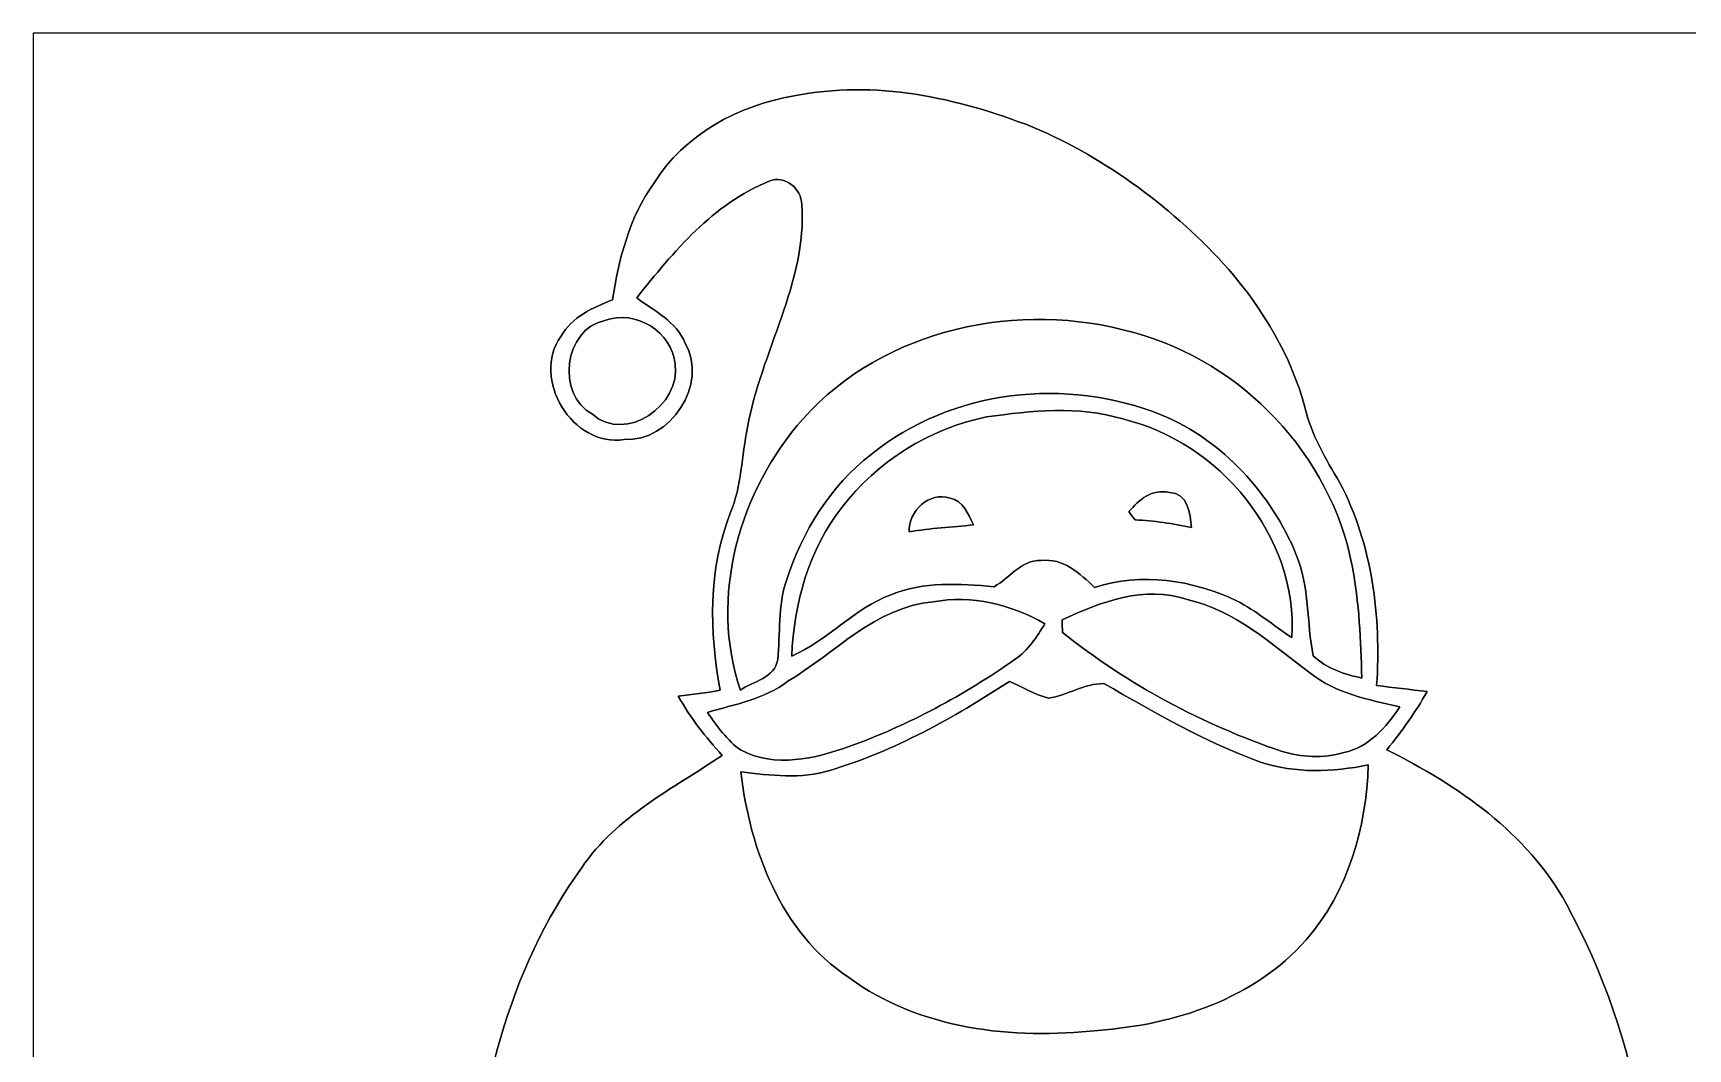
# Model space of a CAD drawing. Header units: centimetres. Extents: x -16.8 to 16.8, y -16.7 to 16.7.
# Drawn here: x -16.77 to -0.39, y 6.61 to 16.67 of the extents above; entities that cross this region are included whole.
import ezdxf

# ---------------------------------------------------------------- set-up
doc = ezdxf.new("R2010")
doc.units = ezdxf.units.CM
doc.header["$MEASUREMENT"] = 0
doc.layers.add('Layer 1', color=7, linetype='Continuous')

msp = doc.modelspace()

# ---------------------------------------------------------------- linework, layer by layer
at = {"layer": 'Layer 1', "color": 7}
for points, knots in [([(-16.77458, 16.66875), (-16.77458, 16.66875), (16.77458, 16.66875), (16.77458, 16.66875), (16.77458, 16.66875), (16.77458, 16.66875), (16.77458, -16.66875), (16.77458, -16.66875), (16.77458, -16.66875), (16.77458, -16.66875), (-16.77458, -16.66875), (-16.77458, -16.66875), (-16.77458, -16.66875), (-16.77458, -16.66875), (-16.77458, 16.66875), (-16.77458, 16.66875), (-16.77458, 16.66875), (-16.77458, 16.66875), (-16.77458, 16.66875), (-16.77458, 16.66875)], [0, 0, 0, 0, 0.16666667, 0.16666667, 0.16666667, 0.16666667, 0.33333333, 0.33333333, 0.33333333, 0.33333333, 0.5, 0.5, 0.5, 0.5, 0.66666667, 0.66666667, 0.66666667, 0.66666667, 1, 1, 1, 1]), ([(-9.23854, 16.04716), (-9.78888, 15.95367), (-10.32933, 15.66439), (-10.62743, 15.18144), (-10.62743, 15.18144), (-10.86944, 14.84418), (-10.97421, 14.4332), (-11.03489, 14.02856), (-11.03489, 14.02856), (-11.23209, 13.95236), (-11.4367, 13.85887), (-11.54818, 13.66696), (-11.54818, 13.66696), (-11.84522, 13.24998), (-11.43176, 12.56171), (-10.91918, 12.64567), (-10.91918, 12.64567), (-10.46092, 12.62274), (-10.08309, 13.19318), (-10.31628, 13.60099), (-10.31628, 13.60099), (-10.40518, 13.81513), (-10.61967, 13.91885), (-10.79606, 14.04691), (-10.79606, 14.04691), (-10.43446, 14.50305), (-10.03935, 14.9793), (-9.48514, 15.20331), (-9.48514, 15.20331), (-9.32921, 15.27034), (-9.16658, 15.12887), (-9.16023, 14.97189), (-9.16023, 14.97189), (-9.1119, 14.1926), (-9.56769, 13.51386), (-9.69786, 12.76667), (-9.69786, 12.76667), (-9.75854, 12.4841), (-9.75536, 12.18636), (-9.86966, 11.91683), (-9.86966, 11.91683), (-10.0898, 11.3605), (-10.0778, 10.7442), (-9.96915, 10.16388), (-9.96915, 10.16388), (-10.10638, 10.13601), (-10.24608, 10.12437), (-10.38437, 10.10391), (-10.38437, 10.10391), (-10.26372, 9.89189), (-10.11308, 9.69857), (-9.94869, 9.51865), (-9.94869, 9.51865), (-10.44081, 9.19057), (-10.99467, 8.91328), (-11.33828, 8.41128), (-11.33828, 8.41128), (-12.07841, 7.3914), (-12.36839, 6.12387), (-12.46717, 4.88703), (-12.46717, 4.88703), (-12.48763, 4.08587), (-12.48833, 3.27237), (-12.29043, 2.49061), (-12.29043, 2.49061), (-12.23751, 2.3047), (-12.14049, 2.1336), (-12.02584, 1.97873), (-12.02584, 1.97873), (-11.75385, 1.64994), (-11.34992, 1.47602), (-11.01796, 1.2192), (-11.01796, 1.2192), (-11.20493, 0.26564), (-11.18553, -0.71332), (-11.18658, -1.68028), (-11.18658, -1.68028), (-11.1566, -1.86126), (-11.31923, -1.97026), (-11.39437, -2.11173), (-11.39437, -2.11173), (-11.64343, -2.44828), (-11.53866, -2.89525), (-11.45399, -3.26849), (-11.45399, -3.26849), (-11.35274, -3.56729), (-11.24232, -3.90419), (-10.9661, -4.08693), (-10.9661, -4.08693), (-10.5978, -4.2231), (-10.19598, -4.19312), (-9.81075, -4.22522), (-9.81075, -4.22522), (-9.86931, -4.46617), (-9.94128, -4.70711), (-10.07463, -4.91878), (-10.07463, -4.91878), (-10.29053, -5.23663), (-10.55688, -5.53332), (-10.68282, -5.90232), (-10.68282, -5.90232), (-10.73079, -6.14856), (-10.72127, -6.4576), (-10.5156, -6.63434), (-10.5156, -6.63434), (-10.09826, -6.90492), (-9.54088, -6.92573), (-9.09779, -6.70489), (-9.09779, -6.70489), (-8.64905, -6.47418), (-8.24089, -6.1662), (-7.89623, -5.7979), (-7.89623, -5.7979), (-7.83731, -5.85152), (-7.77981, -5.90726), (-7.72019, -5.96089), (-7.72019, -5.96089), (-7.47536, -5.78591), (-7.21854, -5.62504), (-6.99453, -5.42255), (-6.99453, -5.42255), (-6.93526, -5.37281), (-6.89046, -5.30225), (-6.88199, -5.22464), (-6.88199, -5.22464), (-6.86788, -4.91913), (-6.89151, -4.61327), (-6.89822, -4.30812), (-6.89822, -4.30812), (-6.74582, -4.28943), (-6.59201, -4.26932), (-6.43855, -4.28872), (-6.43855, -4.28872), (-6.48582, -4.78367), (-6.5465, -5.28532), (-6.4837, -5.77991), (-6.4837, -5.77991), (-6.30873, -6.03109), (-5.95454, -6.07272), (-5.68784, -6.17643), (-5.68784, -6.17643), (-5.57001, -6.23429), (-5.53826, -6.07272), (-5.47864, -6.00639), (-5.47864, -6.00639), (-5.04966, -6.33624), (-4.65173, -6.72042), (-4.14584, -6.93349), (-4.14584, -6.93349), (-3.7659, -7.14481), (-3.29812, -7.07355), (-2.90654, -6.93632), (-2.90654, -6.93632), (-2.64231, -6.85447), (-2.54071, -6.56978), (-2.5721, -6.31966), (-2.5721, -6.31966), (-2.62184, -5.74005), (-3.12103, -5.35587), (-3.39866, -4.88386), (-3.39866, -4.88386), (-3.48615, -4.65102), (-3.53519, -4.40549), (-3.58316, -4.16243), (-3.58316, -4.16243), (-3.18911, -4.11127), (-2.78694, -4.09328), (-2.40242, -3.98533), (-2.40242, -3.98533), (-2.09162, -3.89925), (-1.93746, -3.58846), (-1.77941, -3.33587), (-1.77941, -3.33587), (-1.55152, -2.97145), (-1.49472, -2.49343), (-1.67358, -2.09762), (-1.67358, -2.09762), (-1.76107, -1.92476), (-2.02988, -1.85244), (-2.01013, -1.63054), (-2.01013, -1.63054), (-1.98649, -0.73766), (-1.98684, 0.16334), (-2.1336, 1.04704), (-2.1336, 1.04704), (-2.14877, 1.13242), (-2.1523, 1.23719), (-2.06939, 1.29046), (-2.06939, 1.29046), (-1.79634, 1.48978), (-1.4732, 1.62172), (-1.24389, 1.87889), (-1.24389, 1.87889), (-0.82515, 2.34421), (-0.74613, 3.00143), (-0.70414, 3.6008), (-0.70414, 3.6008), (-0.62301, 5.11881), (-0.84279, 6.70101), (-1.58891, 8.04474), (-1.58891, 8.04474), (-1.97379, 8.75383), (-2.66383, 9.2202), (-3.36726, 9.57509), (-3.36726, 9.57509), (-3.22051, 9.75677), (-3.08363, 9.94657), (-2.96827, 10.14977), (-2.96827, 10.14977), (-3.13514, 10.17164), (-3.30165, 10.19034), (-3.46816, 10.21115), (-3.46816, 10.21115), (-3.42159, 10.89342), (-3.51261, 11.60533), (-3.83187, 12.21775), (-3.83187, 12.21775), (-3.97334, 12.45482), (-4.11656, 12.69471), (-4.17901, 12.96741), (-4.17901, 12.96741), (-4.31624, 13.47435), (-4.5914, 13.93402), (-4.9336, 14.32877), (-4.9336, 14.32877), (-5.47017, 14.92885), (-6.13234, 15.42203), (-6.87388, 15.73883), (-6.87388, 15.73883), (-7.61929, 16.02987), (-8.44021, 16.20873), (-9.23854, 16.04716), (-9.23854, 16.04716), (-9.23854, 16.04716), (-9.23854, 16.04716), (-9.23854, 16.04716)], [0, 0, 0, 0, 0.01666667, 0.01666667, 0.01666667, 0.01666667, 0.03333333, 0.03333333, 0.03333333, 0.03333333, 0.05, 0.05, 0.05, 0.05, 0.06666667, 0.06666667, 0.06666667, 0.06666667, 0.08333333, 0.08333333, 0.08333333, 0.08333333, 0.1, 0.1, 0.1, 0.1, 0.11666667, 0.11666667, 0.11666667, 0.11666667, 0.13333333, 0.13333333, 0.13333333, 0.13333333, 0.15, 0.15, 0.15, 0.15, 0.16666667, 0.16666667, 0.16666667, 0.16666667, 0.18333333, 0.18333333, 0.18333333, 0.18333333, 0.2, 0.2, 0.2, 0.2, 0.21666667, 0.21666667, 0.21666667, 0.21666667, 0.23333333, 0.23333333, 0.23333333, 0.23333333, 0.25, 0.25, 0.25, 0.25, 0.26666667, 0.26666667, 0.26666667, 0.26666667, 0.28333333, 0.28333333, 0.28333333, 0.28333333, 0.3, 0.3, 0.3, 0.3, 0.31666667, 0.31666667, 0.31666667, 0.31666667, 0.33333333, 0.33333333, 0.33333333, 0.33333333, 0.35, 0.35, 0.35, 0.35, 0.36666667, 0.36666667, 0.36666667, 0.36666667, 0.38333333, 0.38333333, 0.38333333, 0.38333333, 0.4, 0.4, 0.4, 0.4, 0.41666667, 0.41666667, 0.41666667, 0.41666667, 0.43333333, 0.43333333, 0.43333333, 0.43333333, 0.45, 0.45, 0.45, 0.45, 0.46666667, 0.46666667, 0.46666667, 0.46666667, 0.48333333, 0.48333333, 0.48333333, 0.48333333, 0.5, 0.5, 0.5, 0.5, 0.51666667, 0.51666667, 0.51666667, 0.51666667, 0.53333333, 0.53333333, 0.53333333, 0.53333333, 0.55, 0.55, 0.55, 0.55, 0.56666667, 0.56666667, 0.56666667, 0.56666667, 0.58333333, 0.58333333, 0.58333333, 0.58333333, 0.6, 0.6, 0.6, 0.6, 0.61666667, 0.61666667, 0.61666667, 0.61666667, 0.63333333, 0.63333333, 0.63333333, 0.63333333, 0.65, 0.65, 0.65, 0.65, 0.66666667, 0.66666667, 0.66666667, 0.66666667, 0.68333333, 0.68333333, 0.68333333, 0.68333333, 0.7, 0.7, 0.7, 0.7, 0.71666667, 0.71666667, 0.71666667, 0.71666667, 0.73333333, 0.73333333, 0.73333333, 0.73333333, 0.75, 0.75, 0.75, 0.75, 0.76666667, 0.76666667, 0.76666667, 0.76666667, 0.78333333, 0.78333333, 0.78333333, 0.78333333, 0.8, 0.8, 0.8, 0.8, 0.81666667, 0.81666667, 0.81666667, 0.81666667, 0.83333333, 0.83333333, 0.83333333, 0.83333333, 0.85, 0.85, 0.85, 0.85, 0.86666667, 0.86666667, 0.86666667, 0.86666667, 0.88333333, 0.88333333, 0.88333333, 0.88333333, 0.9, 0.9, 0.9, 0.9, 0.91666667, 0.91666667, 0.91666667, 0.91666667, 0.93333333, 0.93333333, 0.93333333, 0.93333333, 0.95, 0.95, 0.95, 0.95, 0.96666667, 0.96666667, 0.96666667, 0.96666667, 1, 1, 1, 1]), ([(-11.11215, 13.82501), (-10.80876, 13.93649), (-10.44434, 13.71071), (-10.41471, 13.3925), (-10.41471, 13.3925), (-10.35826, 12.98857), (-10.89907, 12.6051), (-11.23527, 12.89544), (-11.23527, 12.89544), (-11.59616, 13.08982), (-11.51996, 13.73717), (-11.11215, 13.82501)], [0, 0, 0, 0, 0.25, 0.25, 0.25, 0.25, 0.5, 0.5, 0.5, 0.5, 1, 1, 1, 1]), ([(-9.14753, 12.85134), (-8.34743, 13.74881), (-7.00687, 14.02786), (-5.87375, 13.70436), (-5.87375, 13.70436), (-4.79848, 13.41649), (-3.92254, 12.49151), (-3.71122, 11.39613), (-3.71122, 11.39613), (-3.64314, 11.0296), (-3.62126, 10.65671), (-3.61562, 10.28453), (-3.61562, 10.28453), (-3.78813, 10.32087), (-3.96558, 10.3819), (-4.09646, 10.50396), (-4.09646, 10.50396), (-4.16278, 10.83486), (-4.13138, 11.1887), (-4.26367, 11.50585), (-4.26367, 11.50585), (-4.51309, 12.11016), (-4.98793, 12.63544), (-5.59717, 12.88803), (-5.59717, 12.88803), (-6.53662, 13.26797), (-7.68103, 13.14274), (-8.47478, 12.49645), (-8.47478, 12.49645), (-8.88083, 12.18706), (-9.15882, 11.73127), (-9.31439, 11.24973), (-9.31439, 11.24973), (-9.39871, 10.99714), (-9.37436, 10.72833), (-9.39976, 10.46692), (-9.39976, 10.46692), (-9.42834, 10.28841), (-9.64036, 10.25172), (-9.76948, 10.166), (-9.76948, 10.166), (-10.08309, 11.08181), (-9.77971, 12.14261), (-9.14753, 12.85134)], [0, 0, 0, 0, 0.08333333, 0.08333333, 0.08333333, 0.08333333, 0.16666667, 0.16666667, 0.16666667, 0.16666667, 0.25, 0.25, 0.25, 0.25, 0.33333333, 0.33333333, 0.33333333, 0.33333333, 0.41666667, 0.41666667, 0.41666667, 0.41666667, 0.5, 0.5, 0.5, 0.5, 0.58333333, 0.58333333, 0.58333333, 0.58333333, 0.66666667, 0.66666667, 0.66666667, 0.66666667, 0.75, 0.75, 0.75, 0.75, 0.83333333, 0.83333333, 0.83333333, 0.83333333, 1, 1, 1, 1]), ([(-7.33213, 12.86898), (-6.88622, 12.93177), (-6.42126, 12.98116), (-5.98241, 12.84922), (-5.98241, 12.84922), (-5.02285, 12.61957), (-4.2478, 11.68823), (-4.30671, 10.68423), (-4.30671, 10.68423), (-4.49121, 10.80417), (-4.65914, 10.95022), (-4.85669, 11.05006), (-4.85669, 11.05006), (-5.28955, 11.25432), (-5.79967, 11.33616), (-6.2611, 11.18094), (-6.2611, 11.18094), (-6.4075, 11.31852), (-6.57049, 11.47551), (-6.79274, 11.44729), (-6.79274, 11.44729), (-6.98782, 11.45434), (-7.10353, 11.27407), (-7.2577, 11.1887), (-7.2577, 11.1887), (-7.59813, 11.21763), (-7.95514, 11.24338), (-8.28005, 11.10932), (-8.28005, 11.10932), (-8.64658, 10.97351), (-8.90341, 10.65354), (-9.26112, 10.50219), (-9.26112, 10.50219), (-9.2389, 11.02572), (-9.09144, 11.55806), (-8.76371, 11.97434), (-8.76371, 11.97434), (-8.4134, 12.42977), (-7.89623, 12.75574), (-7.33213, 12.86898), (-7.33213, 12.86898), (-7.33213, 12.86898), (-7.33213, 12.86898), (-7.33213, 12.86898)], [0, 0, 0, 0, 0.08333333, 0.08333333, 0.08333333, 0.08333333, 0.16666667, 0.16666667, 0.16666667, 0.16666667, 0.25, 0.25, 0.25, 0.25, 0.33333333, 0.33333333, 0.33333333, 0.33333333, 0.41666667, 0.41666667, 0.41666667, 0.41666667, 0.5, 0.5, 0.5, 0.5, 0.58333333, 0.58333333, 0.58333333, 0.58333333, 0.66666667, 0.66666667, 0.66666667, 0.66666667, 0.75, 0.75, 0.75, 0.75, 0.83333333, 0.83333333, 0.83333333, 0.83333333, 1, 1, 1, 1]), ([(-8.09872, 11.73092), (-7.88811, 11.77008), (-7.67362, 11.77713), (-7.4609, 11.80077), (-7.4609, 11.80077), (-7.51099, 11.90731), (-7.56426, 12.03819), (-7.69338, 12.06641), (-7.69338, 12.06641), (-7.90152, 12.13238), (-8.10401, 11.93906), (-8.09872, 11.73092)], [0, 0, 0, 0, 0.25, 0.25, 0.25, 0.25, 0.5, 0.5, 0.5, 0.5, 1, 1, 1, 1]), ([(-5.92349, 11.93165), (-5.90797, 11.91154), (-5.87657, 11.87097), (-5.86105, 11.85051), (-5.86105, 11.85051), (-5.67337, 11.84134), (-5.48711, 11.81347), (-5.30331, 11.77466), (-5.30331, 11.77466), (-5.31107, 11.90942), (-5.34106, 12.12356), (-5.52133, 12.11968), (-5.52133, 12.11968), (-5.69595, 12.16484), (-5.82083, 12.04595), (-5.92349, 11.93165), (-5.92349, 11.93165), (-5.92349, 11.93165), (-5.92349, 11.93165), (-5.92349, 11.93165)], [0, 0, 0, 0, 0.16666667, 0.16666667, 0.16666667, 0.16666667, 0.33333333, 0.33333333, 0.33333333, 0.33333333, 0.5, 0.5, 0.5, 0.5, 0.66666667, 0.66666667, 0.66666667, 0.66666667, 1, 1, 1, 1]), ([(-6.58319, 10.86062), (-6.20324, 11.03806), (-5.76545, 11.20493), (-5.34599, 11.0617), (-5.34599, 11.0617), (-4.8701, 10.95587), (-4.50744, 10.61896), (-4.13032, 10.33498), (-4.13032, 10.33498), (-3.87315, 10.13248), (-3.54965, 10.06934), (-3.23885, 9.99878), (-3.23885, 9.99878), (-3.3722, 9.79805), (-3.54612, 9.59944), (-3.79307, 9.54758), (-3.79307, 9.54758), (-3.99521, 9.48337), (-4.21358, 9.50101), (-4.41431, 9.55992), (-4.41431, 9.55992), (-5.19571, 9.82839), (-5.93408, 10.21962), (-6.58001, 10.73679), (-6.58001, 10.73679), (-6.58107, 10.76784), (-6.58248, 10.82957), (-6.58319, 10.86062)], [0, 0, 0, 0, 0.125, 0.125, 0.125, 0.125, 0.25, 0.25, 0.25, 0.25, 0.375, 0.375, 0.375, 0.375, 0.5, 0.5, 0.5, 0.5, 0.625, 0.625, 0.625, 0.625, 0.75, 0.75, 0.75, 0.75, 1, 1, 1, 1]), ([(-7.8613, 11.03842), (-7.47748, 11.11321), (-7.08836, 11.01125), (-6.75428, 10.82252), (-6.75428, 10.82252), (-6.83331, 10.69199), (-6.92009, 10.55934), (-7.04779, 10.4708), (-7.04779, 10.4708), (-7.55579, 10.11379), (-8.1086, 9.81745), (-8.69315, 9.60614), (-8.69315, 9.60614), (-9.03288, 9.48549), (-9.42481, 9.39447), (-9.76313, 9.56945), (-9.76313, 9.56945), (-9.90177, 9.66541), (-9.99913, 9.80863), (-10.09685, 9.94375), (-10.09685, 9.94375), (-9.8231, 10.02418), (-9.53276, 10.0771), (-9.29922, 10.25278), (-9.29922, 10.25278), (-8.83144, 10.53112), (-8.43315, 10.98656), (-7.8613, 11.03842)], [0, 0, 0, 0, 0.125, 0.125, 0.125, 0.125, 0.25, 0.25, 0.25, 0.25, 0.375, 0.375, 0.375, 0.375, 0.5, 0.5, 0.5, 0.5, 0.625, 0.625, 0.625, 0.625, 0.75, 0.75, 0.75, 0.75, 1, 1, 1, 1]), ([(-8.88224, 9.37084), (-8.24477, 9.56098), (-7.65916, 9.88942), (-7.10494, 10.25172), (-7.10494, 10.25172), (-6.9783, 10.19316), (-6.85483, 10.12331), (-6.71936, 10.08697), (-6.71936, 10.08697), (-6.53027, 10.10991), (-6.36552, 10.23338), (-6.17008, 10.22914), (-6.17008, 10.22914), (-5.66561, 9.94727), (-5.16502, 9.64741), (-4.61786, 9.45339), (-4.61786, 9.45339), (-4.27496, 9.33697), (-3.90243, 9.35461), (-3.55106, 9.42375), (-3.55106, 9.42375), (-3.57188, 8.8011), (-3.74721, 8.17069), (-4.16595, 7.69444), (-4.16595, 7.69444), (-4.67642, 7.10741), (-5.47194, 6.852), (-6.22759, 6.79662), (-6.22759, 6.79662), (-7.07355, 6.70348), (-7.99148, 6.80402), (-8.69668, 7.31979), (-8.69668, 7.31979), (-9.37013, 7.76781), (-9.67458, 8.58379), (-9.76559, 9.35602), (-9.76559, 9.35602), (-9.47385, 9.32145), (-9.16799, 9.28088), (-8.88224, 9.37084)], [0, 0, 0, 0, 0.09090909, 0.09090909, 0.09090909, 0.09090909, 0.18181818, 0.18181818, 0.18181818, 0.18181818, 0.27272727, 0.27272727, 0.27272727, 0.27272727, 0.36363636, 0.36363636, 0.36363636, 0.36363636, 0.45454545, 0.45454545, 0.45454545, 0.45454545, 0.54545455, 0.54545455, 0.54545455, 0.54545455, 0.63636364, 0.63636364, 0.63636364, 0.63636364, 0.72727273, 0.72727273, 0.72727273, 0.72727273, 0.81818182, 0.81818182, 0.81818182, 0.81818182, 1, 1, 1, 1])]:
    msp.add_open_spline(points, degree=3, knots=knots, dxfattribs=at)
at = {"layer": 'Layer 1', "color": 251}
for points, knots in [([(-9.23854, 16.04716), (-8.44021, 16.20873), (-7.61929, 16.02987), (-6.87388, 15.73883), (-6.87388, 15.73883), (-6.13234, 15.42203), (-5.47017, 14.92885), (-4.9336, 14.32877), (-4.9336, 14.32877), (-4.5914, 13.93402), (-4.31624, 13.47435), (-4.17901, 12.96741), (-4.17901, 12.96741), (-4.11656, 12.69471), (-3.97334, 12.45482), (-3.83187, 12.21775), (-3.83187, 12.21775), (-3.51261, 11.60533), (-3.42159, 10.89342), (-3.46816, 10.21115), (-3.46816, 10.21115), (-3.30165, 10.19034), (-3.13514, 10.17164), (-2.96827, 10.14977), (-2.96827, 10.14977), (-3.08363, 9.94657), (-3.22051, 9.75677), (-3.36726, 9.57509), (-3.36726, 9.57509), (-2.66383, 9.2202), (-1.97379, 8.75383), (-1.58891, 8.04474), (-1.58891, 8.04474), (-0.84279, 6.70101), (-0.62301, 5.11881), (-0.70414, 3.6008), (-0.70414, 3.6008), (-0.74613, 3.00143), (-0.82515, 2.34421), (-1.24389, 1.87889), (-1.24389, 1.87889), (-1.4732, 1.62172), (-1.79634, 1.48978), (-2.06939, 1.29046), (-2.06939, 1.29046), (-2.1523, 1.23719), (-2.14877, 1.13242), (-2.1336, 1.04704), (-2.1336, 1.04704), (-1.98684, 0.16334), (-1.98649, -0.73766), (-2.01013, -1.63054), (-2.01013, -1.63054), (-2.02988, -1.85244), (-1.76107, -1.92476), (-1.67358, -2.09762), (-1.67358, -2.09762), (-1.49472, -2.49343), (-1.55152, -2.97145), (-1.77941, -3.33587), (-1.77941, -3.33587), (-1.93746, -3.58846), (-2.09162, -3.89925), (-2.40242, -3.98533), (-2.40242, -3.98533), (-2.78694, -4.09328), (-3.18911, -4.11127), (-3.58316, -4.16243), (-3.58316, -4.16243), (-3.53519, -4.40549), (-3.48615, -4.65102), (-3.39866, -4.88386), (-3.39866, -4.88386), (-3.12103, -5.35587), (-2.62184, -5.74005), (-2.5721, -6.31966), (-2.5721, -6.31966), (-2.54071, -6.56978), (-2.64231, -6.85447), (-2.90654, -6.93632), (-2.90654, -6.93632), (-3.29812, -7.07355), (-3.7659, -7.14481), (-4.14584, -6.93349), (-4.14584, -6.93349), (-4.65173, -6.72042), (-5.04966, -6.33624), (-5.47864, -6.00639), (-5.47864, -6.00639), (-5.53826, -6.07272), (-5.57001, -6.23429), (-5.68784, -6.17643), (-5.68784, -6.17643), (-5.95454, -6.07272), (-6.30873, -6.03109), (-6.4837, -5.77991), (-6.4837, -5.77991), (-6.5465, -5.28532), (-6.48582, -4.78367), (-6.43855, -4.28872), (-6.43855, -4.28872), (-6.59201, -4.26932), (-6.74582, -4.28943), (-6.89822, -4.30812), (-6.89822, -4.30812), (-6.89151, -4.61327), (-6.86788, -4.91913), (-6.88199, -5.22464), (-6.88199, -5.22464), (-6.89046, -5.30225), (-6.93526, -5.37281), (-6.99453, -5.42255), (-6.99453, -5.42255), (-7.21854, -5.62504), (-7.47536, -5.78591), (-7.72019, -5.96089), (-7.72019, -5.96089), (-7.77981, -5.90726), (-7.83731, -5.85152), (-7.89623, -5.7979), (-7.89623, -5.7979), (-8.24089, -6.1662), (-8.64905, -6.47418), (-9.09779, -6.70489), (-9.09779, -6.70489), (-9.54088, -6.92573), (-10.09826, -6.90492), (-10.5156, -6.63434), (-10.5156, -6.63434), (-10.72127, -6.4576), (-10.73079, -6.14856), (-10.68282, -5.90232), (-10.68282, -5.90232), (-10.55688, -5.53332), (-10.29053, -5.23663), (-10.07463, -4.91878), (-10.07463, -4.91878), (-9.94128, -4.70711), (-9.86931, -4.46617), (-9.81075, -4.22522), (-9.81075, -4.22522), (-10.19598, -4.19312), (-10.5978, -4.2231), (-10.9661, -4.08693), (-10.9661, -4.08693), (-11.24232, -3.90419), (-11.35274, -3.56729), (-11.45399, -3.26849), (-11.45399, -3.26849), (-11.53866, -2.89525), (-11.64343, -2.44828), (-11.39437, -2.11173), (-11.39437, -2.11173), (-11.31923, -1.97026), (-11.1566, -1.86126), (-11.18658, -1.68028), (-11.18658, -1.68028), (-11.18553, -0.71332), (-11.20493, 0.26564), (-11.01796, 1.2192), (-11.01796, 1.2192), (-11.34992, 1.47602), (-11.75385, 1.64994), (-12.02584, 1.97873), (-12.02584, 1.97873), (-12.14049, 2.1336), (-12.23751, 2.3047), (-12.29043, 2.49061), (-12.29043, 2.49061), (-12.48833, 3.27237), (-12.48763, 4.08587), (-12.46717, 4.88703), (-12.46717, 4.88703), (-12.36839, 6.12387), (-12.07841, 7.3914), (-11.33828, 8.41128), (-11.33828, 8.41128), (-10.99467, 8.91328), (-10.44081, 9.19057), (-9.94869, 9.51865), (-9.94869, 9.51865), (-10.11308, 9.69857), (-10.26372, 9.89189), (-10.38437, 10.10391), (-10.38437, 10.10391), (-10.24608, 10.12437), (-10.10638, 10.13601), (-9.96915, 10.16388), (-9.96915, 10.16388), (-10.0778, 10.7442), (-10.0898, 11.3605), (-9.86966, 11.91683), (-9.86966, 11.91683), (-9.75536, 12.18636), (-9.75854, 12.4841), (-9.69786, 12.76667), (-9.69786, 12.76667), (-9.56769, 13.51386), (-9.1119, 14.1926), (-9.16023, 14.97189), (-9.16023, 14.97189), (-9.16658, 15.12887), (-9.32921, 15.27034), (-9.48514, 15.20331), (-9.48514, 15.20331), (-10.03935, 14.9793), (-10.43446, 14.50305), (-10.79606, 14.04691), (-10.79606, 14.04691), (-10.61967, 13.91885), (-10.40518, 13.81513), (-10.31628, 13.60099), (-10.31628, 13.60099), (-10.08309, 13.19318), (-10.46092, 12.62274), (-10.91918, 12.64567), (-10.91918, 12.64567), (-11.43176, 12.56171), (-11.84522, 13.24998), (-11.54818, 13.66696), (-11.54818, 13.66696), (-11.4367, 13.85887), (-11.23209, 13.95236), (-11.03489, 14.02856), (-11.03489, 14.02856), (-10.97421, 14.4332), (-10.86944, 14.84418), (-10.62743, 15.18144), (-10.62743, 15.18144), (-10.32933, 15.66439), (-9.78888, 15.95367), (-9.23854, 16.04716), (-9.23854, 16.04716), (-9.23854, 16.04716), (-9.23854, 16.04716), (-9.23854, 16.04716)], [0, 0, 0, 0, 0.01666667, 0.01666667, 0.01666667, 0.01666667, 0.03333333, 0.03333333, 0.03333333, 0.03333333, 0.05, 0.05, 0.05, 0.05, 0.06666667, 0.06666667, 0.06666667, 0.06666667, 0.08333333, 0.08333333, 0.08333333, 0.08333333, 0.1, 0.1, 0.1, 0.1, 0.11666667, 0.11666667, 0.11666667, 0.11666667, 0.13333333, 0.13333333, 0.13333333, 0.13333333, 0.15, 0.15, 0.15, 0.15, 0.16666667, 0.16666667, 0.16666667, 0.16666667, 0.18333333, 0.18333333, 0.18333333, 0.18333333, 0.2, 0.2, 0.2, 0.2, 0.21666667, 0.21666667, 0.21666667, 0.21666667, 0.23333333, 0.23333333, 0.23333333, 0.23333333, 0.25, 0.25, 0.25, 0.25, 0.26666667, 0.26666667, 0.26666667, 0.26666667, 0.28333333, 0.28333333, 0.28333333, 0.28333333, 0.3, 0.3, 0.3, 0.3, 0.31666667, 0.31666667, 0.31666667, 0.31666667, 0.33333333, 0.33333333, 0.33333333, 0.33333333, 0.35, 0.35, 0.35, 0.35, 0.36666667, 0.36666667, 0.36666667, 0.36666667, 0.38333333, 0.38333333, 0.38333333, 0.38333333, 0.4, 0.4, 0.4, 0.4, 0.41666667, 0.41666667, 0.41666667, 0.41666667, 0.43333333, 0.43333333, 0.43333333, 0.43333333, 0.45, 0.45, 0.45, 0.45, 0.46666667, 0.46666667, 0.46666667, 0.46666667, 0.48333333, 0.48333333, 0.48333333, 0.48333333, 0.5, 0.5, 0.5, 0.5, 0.51666667, 0.51666667, 0.51666667, 0.51666667, 0.53333333, 0.53333333, 0.53333333, 0.53333333, 0.55, 0.55, 0.55, 0.55, 0.56666667, 0.56666667, 0.56666667, 0.56666667, 0.58333333, 0.58333333, 0.58333333, 0.58333333, 0.6, 0.6, 0.6, 0.6, 0.61666667, 0.61666667, 0.61666667, 0.61666667, 0.63333333, 0.63333333, 0.63333333, 0.63333333, 0.65, 0.65, 0.65, 0.65, 0.66666667, 0.66666667, 0.66666667, 0.66666667, 0.68333333, 0.68333333, 0.68333333, 0.68333333, 0.7, 0.7, 0.7, 0.7, 0.71666667, 0.71666667, 0.71666667, 0.71666667, 0.73333333, 0.73333333, 0.73333333, 0.73333333, 0.75, 0.75, 0.75, 0.75, 0.76666667, 0.76666667, 0.76666667, 0.76666667, 0.78333333, 0.78333333, 0.78333333, 0.78333333, 0.8, 0.8, 0.8, 0.8, 0.81666667, 0.81666667, 0.81666667, 0.81666667, 0.83333333, 0.83333333, 0.83333333, 0.83333333, 0.85, 0.85, 0.85, 0.85, 0.86666667, 0.86666667, 0.86666667, 0.86666667, 0.88333333, 0.88333333, 0.88333333, 0.88333333, 0.9, 0.9, 0.9, 0.9, 0.91666667, 0.91666667, 0.91666667, 0.91666667, 0.93333333, 0.93333333, 0.93333333, 0.93333333, 0.95, 0.95, 0.95, 0.95, 0.96666667, 0.96666667, 0.96666667, 0.96666667, 1, 1, 1, 1]), ([(-11.11215, 13.82501), (-11.51996, 13.73717), (-11.59616, 13.08982), (-11.23527, 12.89544), (-11.23527, 12.89544), (-10.89907, 12.6051), (-10.35826, 12.98857), (-10.41471, 13.3925), (-10.41471, 13.3925), (-10.44434, 13.71071), (-10.80876, 13.93649), (-11.11215, 13.82501), (-11.11215, 13.82501), (-11.11215, 13.82501), (-11.11215, 13.82501), (-11.11215, 13.82501)], [0, 0, 0, 0, 0.2, 0.2, 0.2, 0.2, 0.4, 0.4, 0.4, 0.4, 0.6, 0.6, 0.6, 0.6, 1, 1, 1, 1]), ([(-9.14753, 12.85134), (-9.77971, 12.14261), (-10.08309, 11.08181), (-9.76948, 10.166), (-9.76948, 10.166), (-9.64036, 10.25172), (-9.42834, 10.28841), (-9.39976, 10.46692), (-9.39976, 10.46692), (-9.37436, 10.72833), (-9.39871, 10.99714), (-9.31439, 11.24973), (-9.31439, 11.24973), (-9.15882, 11.73127), (-8.88083, 12.18706), (-8.47478, 12.49645), (-8.47478, 12.49645), (-7.68103, 13.14274), (-6.53662, 13.26797), (-5.59717, 12.88803), (-5.59717, 12.88803), (-4.98793, 12.63544), (-4.51309, 12.11016), (-4.26367, 11.50585), (-4.26367, 11.50585), (-4.13138, 11.1887), (-4.16278, 10.83486), (-4.09646, 10.50396), (-4.09646, 10.50396), (-3.96558, 10.3819), (-3.78813, 10.32087), (-3.61562, 10.28453), (-3.61562, 10.28453), (-3.62126, 10.65671), (-3.64314, 11.0296), (-3.71122, 11.39613), (-3.71122, 11.39613), (-3.92254, 12.49151), (-4.79848, 13.41649), (-5.87375, 13.70436), (-5.87375, 13.70436), (-7.00687, 14.02786), (-8.34743, 13.74881), (-9.14753, 12.85134), (-9.14753, 12.85134), (-9.14753, 12.85134), (-9.14753, 12.85134), (-9.14753, 12.85134)], [0, 0, 0, 0, 0.07692308, 0.07692308, 0.07692308, 0.07692308, 0.15384615, 0.15384615, 0.15384615, 0.15384615, 0.23076923, 0.23076923, 0.23076923, 0.23076923, 0.30769231, 0.30769231, 0.30769231, 0.30769231, 0.38461538, 0.38461538, 0.38461538, 0.38461538, 0.46153846, 0.46153846, 0.46153846, 0.46153846, 0.53846154, 0.53846154, 0.53846154, 0.53846154, 0.61538462, 0.61538462, 0.61538462, 0.61538462, 0.69230769, 0.69230769, 0.69230769, 0.69230769, 0.76923077, 0.76923077, 0.76923077, 0.76923077, 0.84615385, 0.84615385, 0.84615385, 0.84615385, 1, 1, 1, 1]), ([(-7.33213, 12.86898), (-7.89623, 12.75574), (-8.4134, 12.42977), (-8.76371, 11.97434), (-8.76371, 11.97434), (-9.09144, 11.55806), (-9.2389, 11.02572), (-9.26112, 10.50219), (-9.26112, 10.50219), (-8.90341, 10.65354), (-8.64658, 10.97351), (-8.28005, 11.10932), (-8.28005, 11.10932), (-7.95514, 11.24338), (-7.59813, 11.21763), (-7.2577, 11.1887), (-7.2577, 11.1887), (-7.10353, 11.27407), (-6.98782, 11.45434), (-6.79274, 11.44729), (-6.79274, 11.44729), (-6.57049, 11.47551), (-6.4075, 11.31852), (-6.2611, 11.18094), (-6.2611, 11.18094), (-5.79967, 11.33616), (-5.28955, 11.25432), (-4.85669, 11.05006), (-4.85669, 11.05006), (-4.65914, 10.95022), (-4.49121, 10.80417), (-4.30671, 10.68423), (-4.30671, 10.68423), (-4.2478, 11.68823), (-5.02285, 12.61957), (-5.98241, 12.84922), (-5.98241, 12.84922), (-6.42126, 12.98116), (-6.88622, 12.93177), (-7.33213, 12.86898), (-7.33213, 12.86898), (-7.33213, 12.86898), (-7.33213, 12.86898), (-7.33213, 12.86898)], [0, 0, 0, 0, 0.08333333, 0.08333333, 0.08333333, 0.08333333, 0.16666667, 0.16666667, 0.16666667, 0.16666667, 0.25, 0.25, 0.25, 0.25, 0.33333333, 0.33333333, 0.33333333, 0.33333333, 0.41666667, 0.41666667, 0.41666667, 0.41666667, 0.5, 0.5, 0.5, 0.5, 0.58333333, 0.58333333, 0.58333333, 0.58333333, 0.66666667, 0.66666667, 0.66666667, 0.66666667, 0.75, 0.75, 0.75, 0.75, 0.83333333, 0.83333333, 0.83333333, 0.83333333, 1, 1, 1, 1]), ([(-8.09872, 11.73092), (-8.10401, 11.93906), (-7.90152, 12.13238), (-7.69338, 12.06641), (-7.69338, 12.06641), (-7.56426, 12.03819), (-7.51099, 11.90731), (-7.4609, 11.80077), (-7.4609, 11.80077), (-7.67362, 11.77713), (-7.88811, 11.77008), (-8.09872, 11.73092)], [0, 0, 0, 0, 0.25, 0.25, 0.25, 0.25, 0.5, 0.5, 0.5, 0.5, 1, 1, 1, 1]), ([(-5.92349, 11.93165), (-5.82083, 12.04595), (-5.69595, 12.16484), (-5.52133, 12.11968), (-5.52133, 12.11968), (-5.34106, 12.12356), (-5.31107, 11.90942), (-5.30331, 11.77466), (-5.30331, 11.77466), (-5.48711, 11.81347), (-5.67337, 11.84134), (-5.86105, 11.85051), (-5.86105, 11.85051), (-5.87657, 11.87097), (-5.90797, 11.91154), (-5.92349, 11.93165)], [0, 0, 0, 0, 0.2, 0.2, 0.2, 0.2, 0.4, 0.4, 0.4, 0.4, 0.6, 0.6, 0.6, 0.6, 1, 1, 1, 1]), ([(-6.58319, 10.86062), (-6.58248, 10.82957), (-6.58107, 10.76784), (-6.58001, 10.73679), (-6.58001, 10.73679), (-5.93408, 10.21962), (-5.19571, 9.82839), (-4.41431, 9.55992), (-4.41431, 9.55992), (-4.21358, 9.50101), (-3.99521, 9.48337), (-3.79307, 9.54758), (-3.79307, 9.54758), (-3.54612, 9.59944), (-3.3722, 9.79805), (-3.23885, 9.99878), (-3.23885, 9.99878), (-3.54965, 10.06934), (-3.87315, 10.13248), (-4.13032, 10.33498), (-4.13032, 10.33498), (-4.50744, 10.61896), (-4.8701, 10.95587), (-5.34599, 11.0617), (-5.34599, 11.0617), (-5.76545, 11.20493), (-6.20324, 11.03806), (-6.58319, 10.86062), (-6.58319, 10.86062), (-6.58319, 10.86062), (-6.58319, 10.86062), (-6.58319, 10.86062)], [0, 0, 0, 0, 0.11111111, 0.11111111, 0.11111111, 0.11111111, 0.22222222, 0.22222222, 0.22222222, 0.22222222, 0.33333333, 0.33333333, 0.33333333, 0.33333333, 0.44444444, 0.44444444, 0.44444444, 0.44444444, 0.55555556, 0.55555556, 0.55555556, 0.55555556, 0.66666667, 0.66666667, 0.66666667, 0.66666667, 0.77777778, 0.77777778, 0.77777778, 0.77777778, 1, 1, 1, 1]), ([(-7.8613, 11.03842), (-8.43315, 10.98656), (-8.83144, 10.53112), (-9.29922, 10.25278), (-9.29922, 10.25278), (-9.53276, 10.0771), (-9.8231, 10.02418), (-10.09685, 9.94375), (-10.09685, 9.94375), (-9.99913, 9.80863), (-9.90177, 9.66541), (-9.76313, 9.56945), (-9.76313, 9.56945), (-9.42481, 9.39447), (-9.03288, 9.48549), (-8.69315, 9.60614), (-8.69315, 9.60614), (-8.1086, 9.81745), (-7.55579, 10.11379), (-7.04779, 10.4708), (-7.04779, 10.4708), (-6.92009, 10.55934), (-6.83331, 10.69199), (-6.75428, 10.82252), (-6.75428, 10.82252), (-7.08836, 11.01125), (-7.47748, 11.11321), (-7.8613, 11.03842), (-7.8613, 11.03842), (-7.8613, 11.03842), (-7.8613, 11.03842), (-7.8613, 11.03842)], [0, 0, 0, 0, 0.11111111, 0.11111111, 0.11111111, 0.11111111, 0.22222222, 0.22222222, 0.22222222, 0.22222222, 0.33333333, 0.33333333, 0.33333333, 0.33333333, 0.44444444, 0.44444444, 0.44444444, 0.44444444, 0.55555556, 0.55555556, 0.55555556, 0.55555556, 0.66666667, 0.66666667, 0.66666667, 0.66666667, 0.77777778, 0.77777778, 0.77777778, 0.77777778, 1, 1, 1, 1]), ([(-8.88224, 9.37084), (-9.16799, 9.28088), (-9.47385, 9.32145), (-9.76559, 9.35602), (-9.76559, 9.35602), (-9.67458, 8.58379), (-9.37013, 7.76781), (-8.69668, 7.31979), (-8.69668, 7.31979), (-7.99148, 6.80402), (-7.07355, 6.70348), (-6.22759, 6.79662), (-6.22759, 6.79662), (-5.47194, 6.852), (-4.67642, 7.10741), (-4.16595, 7.69444), (-4.16595, 7.69444), (-3.74721, 8.17069), (-3.57188, 8.8011), (-3.55106, 9.42375), (-3.55106, 9.42375), (-3.90243, 9.35461), (-4.27496, 9.33697), (-4.61786, 9.45339), (-4.61786, 9.45339), (-5.16502, 9.64741), (-5.66561, 9.94727), (-6.17008, 10.22914), (-6.17008, 10.22914), (-6.36552, 10.23338), (-6.53027, 10.10991), (-6.71936, 10.08697), (-6.71936, 10.08697), (-6.85483, 10.12331), (-6.9783, 10.19316), (-7.10494, 10.25172), (-7.10494, 10.25172), (-7.65916, 9.88942), (-8.24477, 9.56098), (-8.88224, 9.37084), (-8.88224, 9.37084), (-8.88224, 9.37084), (-8.88224, 9.37084), (-8.88224, 9.37084)], [0, 0, 0, 0, 0.08333333, 0.08333333, 0.08333333, 0.08333333, 0.16666667, 0.16666667, 0.16666667, 0.16666667, 0.25, 0.25, 0.25, 0.25, 0.33333333, 0.33333333, 0.33333333, 0.33333333, 0.41666667, 0.41666667, 0.41666667, 0.41666667, 0.5, 0.5, 0.5, 0.5, 0.58333333, 0.58333333, 0.58333333, 0.58333333, 0.66666667, 0.66666667, 0.66666667, 0.66666667, 0.75, 0.75, 0.75, 0.75, 0.83333333, 0.83333333, 0.83333333, 0.83333333, 1, 1, 1, 1])]:
    msp.add_open_spline(points, degree=3, knots=knots, dxfattribs=at)

doc.saveas('drawing.dxf')
